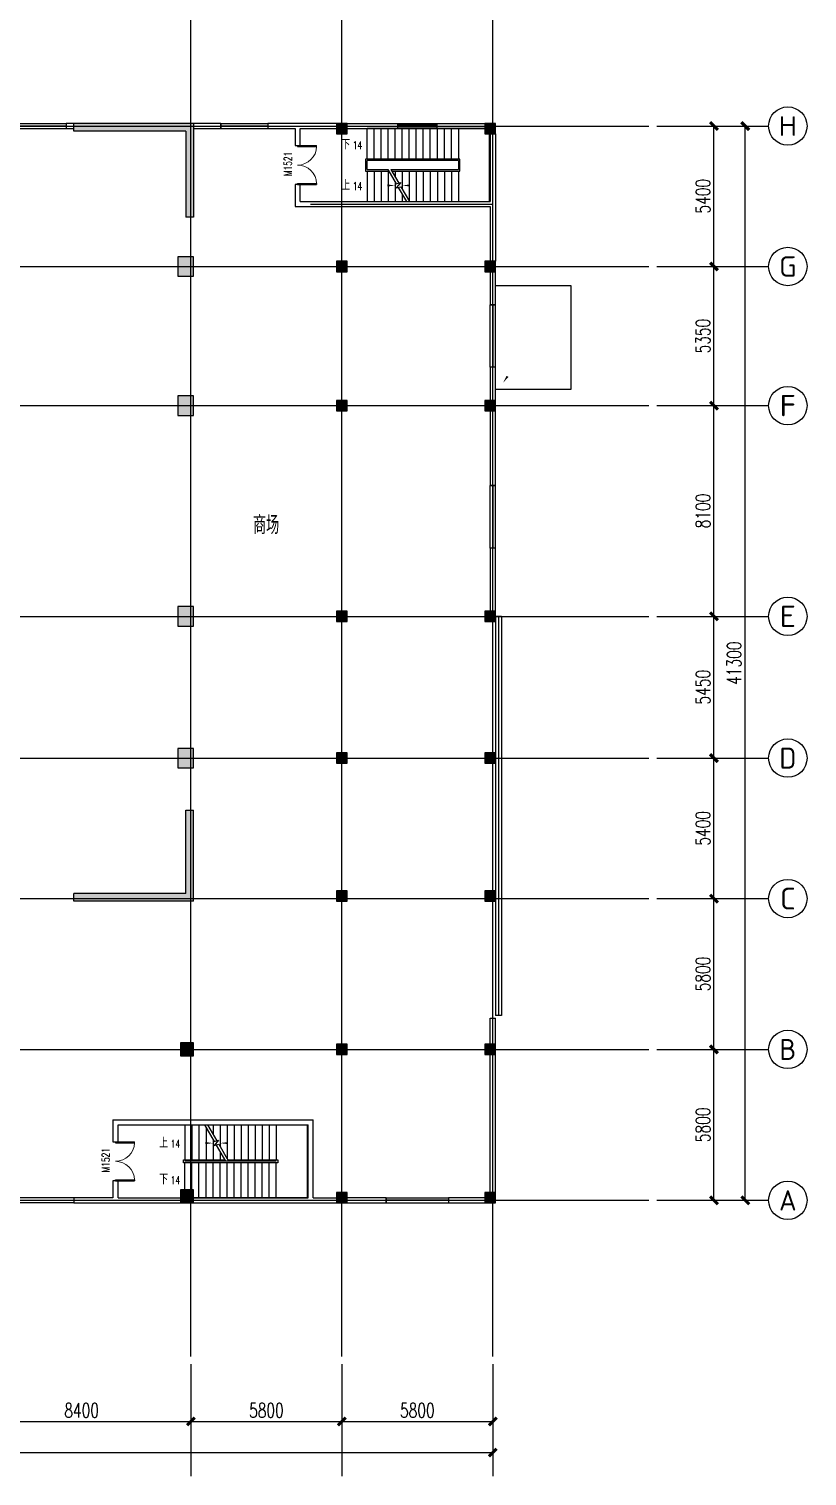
# Model space of a CAD drawing. Extents: x -1 to 1050000, y -900000 to 0.
# Drawn here: x 287366 to 317267, y -275447 to -219815 of the extents above; entities that cross this region are included whole.
import ezdxf
from ezdxf.enums import TextEntityAlignment as Align

# ---------------------------------------------------------------- set-up
doc = ezdxf.new("R2010")
doc.units = 0
doc.header["$LTSCALE"] = 1000
doc.header["$MEASUREMENT"] = 0
for name, color, linetype in [('AXIS', 3, 'Continuous'), ('AXIS_TEXT', 7, 'Continuous'), ('Canopy', 100, 'Continuous'), ('COLUMN', 9, 'Continuous'), ('CURTWALL', 4, 'Continuous'), ('DIM_SYMB', 3, 'Continuous'), ('PUB_HATCH', 8, 'Continuous'), ('PUB_TEXT', 7, 'Continuous'), ('STAIR', 2, 'Continuous'), ('Text', 7, 'Continuous'), ('WALL', 9, 'Continuous'), ('WINDOW', 4, 'Continuous'), ('WINDOW_TEXT', 7, 'Continuous')]:
    doc.layers.add(name, color=color, linetype=linetype)
doc.layers.add('DOTE', color=1, linetype='Continuous', plot=False)
doc.layers.add('DOTE_EXCLUDED', color=1, linetype='Continuous', plot=False)
doc.styles.add('_TCH_AXIS', font='tssdeng.shx', dxfattribs={"bigfont": 'GBCBIG.shx'})
doc.styles.add('_TCH_DIM', font='SIMPLEX', dxfattribs={"bigfont": 'GBCBIG'})
doc.styles.add('_TCH_DIM_T3', font='SIMPLEX', dxfattribs={"width": 0.705882, "bigfont": 'GBCBIG'})
doc.styles.add('_TCH_WINDOW', font='SIMPLEX', dxfattribs={"bigfont": 'GBCBIG'})
doc.styles.add('COMPLEX', font='COMPLEX')
doc.styles.get("Standard").update_dxf_attribs({"font": 'gbenor.shx', "bigfont": 'gbcbig.shx'})
doc.dimstyles.new('_TCH_ARCH&&100', dxfattribs={"dimtxt": 297.5, "dimasz": 100, "dimexe": 250, "dimexo": 300, "dimgap": 126.25, "dimtad": 1, "dimdec": 0, "dimzin": 0, "dimdsep": 46, "dimtxsty": '_TCH_DIM_T3', "dimblk": 'ARCHTICK', "dimcen": 0.09, "dimclrt": 7, "dimazin": 2, "dimtfac": 1, "dimtdec": 0, "dimtix": 1, "dimtmove": 2, "dimatfit": 3, "dimfxl": 1, "dimtolj": 1, "dimtzin": 0, "dimarcsym": 0})

# ---------------------------------------------------------------- blocks, each defined once
blk = doc.blocks.new('_AXISO')
blk.add_circle((0, 0), 0.5)
at = {"layer": 'AXIS_TEXT', "style": 'COMPLEX', "width": 1.041667}
blk.add_attdef('A', text='', height=0.56, dxfattribs=at).set_placement((-0.25, -0.28), (0.25, -0.28), align=Align.FIT)
blk = doc.blocks.new('_ArchTick')
at = {"color": 0, "linetype": 'ByBlock', "const_width": 0.4}
blk.add_lwpolyline([(-0.5, -0.5), (0.5, 0.5)], dxfattribs=at)
blk = doc.blocks.new('*D247')
at = {"layer": 'AXIS', "color": 0, "lineweight": -2, "transparency": 16777216}
for p, q in [((285191, -271147), (285191, -273597)), ((293591, -271147), (293591, -273597)), ((285191, -273347), (293591, -273347))]:
    blk.add_line(p, q, dxfattribs=at)
at = {"layer": 'Defpoints', "color": 0, "transparency": 16777216}
for p in [(285191, -270847), (293591, -270847), (293591, -273347)]:
    blk.add_point(p, dxfattribs=at)
at = {"layer": 'AXIS', "color": 0, "lineweight": -2, "transparency": 16777216, "xscale": 300, "yscale": 300, "zscale": 300, "rotation": 180}
blk.add_blockref('_ArchTick', (285191, -273347), dxfattribs=at)
at = {"layer": 'AXIS', "color": 0, "lineweight": -2, "transparency": 16777216, "xscale": 300, "yscale": 300, "zscale": 300}
blk.add_blockref('_ArchTick', (293591, -273347), dxfattribs=at)
at = {"layer": 'AXIS', "color": 7, "transparency": 16777216, "insert": (289391, -272922), "char_height": 550, "attachment_point": 5, "style": '_TCH_DIM_T3'}
blk.add_mtext('\\A1;8400', dxfattribs=at)
blk = doc.blocks.new('*D248')
at = {"layer": 'AXIS', "color": 0, "lineweight": -2, "transparency": 16777216}
for p, q in [((293591, -271147), (293591, -273597)), ((299391, -271147), (299391, -273597)), ((293591, -273347), (299391, -273347))]:
    blk.add_line(p, q, dxfattribs=at)
at = {"layer": 'Defpoints', "color": 0, "transparency": 16777216}
for p in [(293591, -270847), (299391, -270847), (299391, -273347)]:
    blk.add_point(p, dxfattribs=at)
at = {"layer": 'AXIS', "color": 0, "lineweight": -2, "transparency": 16777216, "xscale": 300, "yscale": 300, "zscale": 300, "rotation": 180}
blk.add_blockref('_ArchTick', (293591, -273347), dxfattribs=at)
at = {"layer": 'AXIS', "color": 0, "lineweight": -2, "transparency": 16777216, "xscale": 300, "yscale": 300, "zscale": 300}
blk.add_blockref('_ArchTick', (299391, -273347), dxfattribs=at)
at = {"layer": 'AXIS', "color": 7, "transparency": 16777216, "insert": (296491, -272922), "char_height": 550, "attachment_point": 5, "style": '_TCH_DIM_T3'}
blk.add_mtext('\\A1;5800', dxfattribs=at)
blk = doc.blocks.new('*D249')
at = {"layer": 'AXIS', "color": 0, "lineweight": -2, "transparency": 16777216}
for p, q in [((299391, -271147), (299391, -273597)), ((305191, -271147), (305191, -273597)), ((299391, -273347), (305191, -273347))]:
    blk.add_line(p, q, dxfattribs=at)
at = {"layer": 'Defpoints', "color": 0, "transparency": 16777216}
for p in [(299391, -270847), (305191, -270847), (305191, -273347)]:
    blk.add_point(p, dxfattribs=at)
at = {"layer": 'AXIS', "color": 0, "lineweight": -2, "transparency": 16777216, "xscale": 300, "yscale": 300, "zscale": 300, "rotation": 180}
blk.add_blockref('_ArchTick', (299391, -273347), dxfattribs=at)
at = {"layer": 'AXIS', "color": 0, "lineweight": -2, "transparency": 16777216, "xscale": 300, "yscale": 300, "zscale": 300}
blk.add_blockref('_ArchTick', (305191, -273347), dxfattribs=at)
at = {"layer": 'AXIS', "color": 7, "transparency": 16777216, "insert": (302291, -272922), "char_height": 550, "attachment_point": 5, "style": '_TCH_DIM_T3'}
blk.add_mtext('\\A1;5800', dxfattribs=at)
blk = doc.blocks.new('*D250')
at = {"layer": 'AXIS', "color": 0, "lineweight": -2, "transparency": 16777216}
for p, q in [((232691, -271547), (232691, -274797)), ((305191, -271547), (305191, -274797)), ((232691, -274547), (305191, -274547))]:
    blk.add_line(p, q, dxfattribs=at)
at = {"layer": 'Defpoints', "color": 0, "transparency": 16777216}
for p in [(232691, -271247), (305191, -271247), (305191, -274547)]:
    blk.add_point(p, dxfattribs=at)
at = {"layer": 'AXIS', "color": 0, "lineweight": -2, "transparency": 16777216, "xscale": 300, "yscale": 300, "zscale": 300, "rotation": 180}
blk.add_blockref('_ArchTick', (232691, -274547), dxfattribs=at)
at = {"layer": 'AXIS', "color": 0, "lineweight": -2, "transparency": 16777216, "xscale": 300, "yscale": 300, "zscale": 300}
blk.add_blockref('_ArchTick', (305191, -274547), dxfattribs=at)
at = {"layer": 'AXIS', "color": 7, "transparency": 16777216, "insert": (268941, -274122), "char_height": 550, "attachment_point": 5, "style": '_TCH_DIM_T3'}
blk.add_mtext('\\A1;72500', dxfattribs=at)
blk = doc.blocks.new('*D234')
at = {"layer": 'AXIS', "color": 0, "lineweight": -2, "transparency": 16777216}
for p, q in [((311491, -259047), (313941, -259047)), ((313691, -264847), (313691, -259047)), ((311491, -264847), (313941, -264847))]:
    blk.add_line(p, q, dxfattribs=at)
at = {"layer": 'Defpoints', "color": 0, "transparency": 16777216}
for p in [(311191, -259047), (313691, -259047), (311191, -264847)]:
    blk.add_point(p, dxfattribs=at)
at = {"layer": 'AXIS', "color": 0, "lineweight": -2, "transparency": 16777216, "xscale": 300, "yscale": 300, "zscale": 300}
for p, rotation in [((313691, -259047), 90), ((313691, -264847), 270)]:
    blk.add_blockref('_ArchTick', p, dxfattribs=dict(at, rotation=rotation))
at = {"layer": 'AXIS', "color": 7, "transparency": 16777216, "insert": (313266, -261947), "char_height": 550, "attachment_point": 5, "rotation": 90, "style": '_TCH_DIM_T3'}
blk.add_mtext('\\A1;5800', dxfattribs=at)
blk = doc.blocks.new('*D235')
at = {"layer": 'AXIS', "color": 0, "lineweight": -2, "transparency": 16777216}
for p, q in [((311491, -253247), (313941, -253247)), ((313691, -259047), (313691, -253247)), ((311491, -259047), (313941, -259047))]:
    blk.add_line(p, q, dxfattribs=at)
at = {"layer": 'Defpoints', "color": 0, "transparency": 16777216}
for p in [(311191, -253247), (313691, -253247), (311191, -259047)]:
    blk.add_point(p, dxfattribs=at)
at = {"layer": 'AXIS', "color": 0, "lineweight": -2, "transparency": 16777216, "xscale": 300, "yscale": 300, "zscale": 300}
for p, rotation in [((313691, -253247), 90), ((313691, -259047), 270)]:
    blk.add_blockref('_ArchTick', p, dxfattribs=dict(at, rotation=rotation))
at = {"layer": 'AXIS', "color": 7, "transparency": 16777216, "insert": (313266, -256147), "char_height": 550, "attachment_point": 5, "rotation": 90, "style": '_TCH_DIM_T3'}
blk.add_mtext('\\A1;5800', dxfattribs=at)
blk = doc.blocks.new('*D236')
at = {"layer": 'AXIS', "color": 0, "lineweight": -2, "transparency": 16777216}
for p, q in [((311491, -247847), (313941, -247847)), ((313691, -253247), (313691, -247847)), ((311491, -253247), (313941, -253247))]:
    blk.add_line(p, q, dxfattribs=at)
at = {"layer": 'Defpoints', "color": 0, "transparency": 16777216}
for p in [(311191, -247847), (313691, -247847), (311191, -253247)]:
    blk.add_point(p, dxfattribs=at)
at = {"layer": 'AXIS', "color": 0, "lineweight": -2, "transparency": 16777216, "xscale": 300, "yscale": 300, "zscale": 300}
for p, rotation in [((313691, -247847), 90), ((313691, -253247), 270)]:
    blk.add_blockref('_ArchTick', p, dxfattribs=dict(at, rotation=rotation))
at = {"layer": 'AXIS', "color": 7, "transparency": 16777216, "insert": (313266, -250547), "char_height": 550, "attachment_point": 5, "rotation": 90, "style": '_TCH_DIM_T3'}
blk.add_mtext('\\A1;5400', dxfattribs=at)
blk = doc.blocks.new('*D237')
at = {"layer": 'AXIS', "color": 0, "lineweight": -2, "transparency": 16777216}
for p, q in [((311491, -242397), (313941, -242397)), ((313691, -247847), (313691, -242397)), ((311491, -247847), (313941, -247847))]:
    blk.add_line(p, q, dxfattribs=at)
at = {"layer": 'Defpoints', "color": 0, "transparency": 16777216}
for p in [(311191, -242397), (313691, -242397), (311191, -247847)]:
    blk.add_point(p, dxfattribs=at)
at = {"layer": 'AXIS', "color": 0, "lineweight": -2, "transparency": 16777216, "xscale": 300, "yscale": 300, "zscale": 300}
for p, rotation in [((313691, -242397), 90), ((313691, -247847), 270)]:
    blk.add_blockref('_ArchTick', p, dxfattribs=dict(at, rotation=rotation))
at = {"layer": 'AXIS', "color": 7, "transparency": 16777216, "insert": (313266, -245122), "char_height": 550, "attachment_point": 5, "rotation": 90, "style": '_TCH_DIM_T3'}
blk.add_mtext('\\A1;5450', dxfattribs=at)
blk = doc.blocks.new('*D238')
at = {"layer": 'AXIS', "color": 0, "lineweight": -2, "transparency": 16777216}
for p, q in [((311491, -234297), (313941, -234297)), ((313691, -242397), (313691, -234297)), ((311491, -242397), (313941, -242397))]:
    blk.add_line(p, q, dxfattribs=at)
at = {"layer": 'Defpoints', "color": 0, "transparency": 16777216}
for p in [(311191, -234297), (313691, -234297), (311191, -242397)]:
    blk.add_point(p, dxfattribs=at)
at = {"layer": 'AXIS', "color": 0, "lineweight": -2, "transparency": 16777216, "xscale": 300, "yscale": 300, "zscale": 300}
for p, rotation in [((313691, -234297), 90), ((313691, -242397), 270)]:
    blk.add_blockref('_ArchTick', p, dxfattribs=dict(at, rotation=rotation))
at = {"layer": 'AXIS', "color": 7, "transparency": 16777216, "insert": (313266, -238347), "char_height": 550, "attachment_point": 5, "rotation": 90, "style": '_TCH_DIM_T3'}
blk.add_mtext('\\A1;8100', dxfattribs=at)
blk = doc.blocks.new('*D258')
at = {"layer": 'AXIS', "color": 0, "lineweight": -2, "transparency": 16777216}
for p, q in [((311491, -228947), (313941, -228947)), ((313691, -234297), (313691, -228947)), ((311491, -234297), (313941, -234297))]:
    blk.add_line(p, q, dxfattribs=at)
at = {"layer": 'Defpoints', "color": 0, "transparency": 16777216}
for p in [(311191, -228947), (313691, -228947), (311191, -234297)]:
    blk.add_point(p, dxfattribs=at)
at = {"layer": 'AXIS', "color": 0, "lineweight": -2, "transparency": 16777216, "xscale": 300, "yscale": 300, "zscale": 300}
for p, rotation in [((313691, -228947), 90), ((313691, -234297), 270)]:
    blk.add_blockref('_ArchTick', p, dxfattribs=dict(at, rotation=rotation))
at = {"layer": 'AXIS', "color": 7, "transparency": 16777216, "insert": (313266, -231622), "char_height": 550, "attachment_point": 5, "rotation": 90, "style": '_TCH_DIM_T3'}
blk.add_mtext('\\A1;5350', dxfattribs=at)
blk = doc.blocks.new('*D259')
at = {"layer": 'AXIS', "color": 0, "lineweight": -2, "transparency": 16777216}
for p, q in [((311491, -223547), (313941, -223547)), ((313691, -228947), (313691, -223547)), ((311491, -228947), (313941, -228947))]:
    blk.add_line(p, q, dxfattribs=at)
at = {"layer": 'Defpoints', "color": 0, "transparency": 16777216}
for p in [(311191, -223547), (313691, -223547), (311191, -228947)]:
    blk.add_point(p, dxfattribs=at)
at = {"layer": 'AXIS', "color": 0, "lineweight": -2, "transparency": 16777216, "xscale": 300, "yscale": 300, "zscale": 300}
for p, rotation in [((313691, -223547), 90), ((313691, -228947), 270)]:
    blk.add_blockref('_ArchTick', p, dxfattribs=dict(at, rotation=rotation))
at = {"layer": 'AXIS', "color": 7, "transparency": 16777216, "insert": (313266, -226247), "char_height": 550, "attachment_point": 5, "rotation": 90, "style": '_TCH_DIM_T3'}
blk.add_mtext('\\A1;5400', dxfattribs=at)
blk = doc.blocks.new('*D260')
at = {"layer": 'AXIS', "color": 0, "lineweight": -2, "transparency": 16777216}
for p, q in [((311891, -223547), (315141, -223547)), ((314891, -264847), (314891, -223547)), ((311891, -264847), (315141, -264847))]:
    blk.add_line(p, q, dxfattribs=at)
at = {"layer": 'Defpoints', "color": 0, "transparency": 16777216}
for p in [(311591, -223547), (314891, -223547), (311591, -264847)]:
    blk.add_point(p, dxfattribs=at)
at = {"layer": 'AXIS', "color": 0, "lineweight": -2, "transparency": 16777216, "xscale": 300, "yscale": 300, "zscale": 300}
for p, rotation in [((314891, -223547), 90), ((314891, -264847), 270)]:
    blk.add_blockref('_ArchTick', p, dxfattribs=dict(at, rotation=rotation))
at = {"layer": 'AXIS', "color": 7, "transparency": 16777216, "insert": (314466, -244197), "char_height": 550, "attachment_point": 5, "rotation": 90, "style": '_TCH_DIM_T3'}
blk.add_mtext('\\A1;41300', dxfattribs=at)
blk = doc.blocks.new('_FZH')
blk.add_lwpolyline([(-0.5, -0.5), (0.5, -0.5), (0.5, 0.5), (-0.5, 0.5)], close=True)
at = {"layer": 'PUB_HATCH'}
blk.add_solid([(-0.5, -0.5), (0.5, -0.5), (-0.5, 0.5), (0.5, 0.5)], dxfattribs=at)
blk = doc.blocks.new('$WINLIB2D$00000001')
at = {"color": 0}
for points in [[(-0.5, 0.5), (-0.5, -0.5)], [(-0.5, 0.5), (0.5, 0.5)], [(0.5, -0.5), (0.5, 0.5)], [(0.5, 0.167), (-0.5, 0.167)], [(0.5, -0.167), (-0.5, -0.167)], [(-0.5, -0.5), (0.5, -0.5)]]:
    blk.add_lwpolyline(points, dxfattribs=at)
blk = doc.blocks.new('$WINLIB2D$00000002')
at = {"color": 0}
for points in [[(-0.5, 0.5), (0.5, 0.5)], [(-0.5, 0.5), (-0.5, -0.5)], [(0.5, 0.5), (0.5, -0.5)], [(0.5, 0), (-0.5, 0)], [(-0.5, -0.5), (0.5, -0.5)]]:
    blk.add_lwpolyline(points, dxfattribs=at)
blk = doc.blocks.new('$DorLib2D$00000002')
for p, q in [((-0.5, 0), (-0.5, 0.4875)), ((-0.475, 0.4875), (-0.5, 0.4875)), ((-0.475, 0), (-0.475, 0.4875)), ((0.475, 0), (0.475, 0.4875)), ((0.475, 0.4875), (0.5, 0.4875)), ((0.5, 0), (0.5, 0.4875)), ((-0.5, 0), (-0.475, 0)), ((0.5, 0), (0.475, 0))]:
    blk.add_line(p, q)
at = {"lineweight": 13}
for centre, start, end in [((-0.4875, 0), 0, 88.53072), ((0.4875, 0), 91.46928, 180)]:
    blk.add_arc(centre, 0.4875, start, end, dxfattribs=at)

msp = doc.modelspace()

# ---------------------------------------------------------------- hatches: boundary and pattern name
at = {"layer": 'PUB_HATCH'}
for points in [[(293390.6, -223747.09), (293690.6, -223447.09), (289090.6, -223447.09), (289090.6, -223747.09)], [(293690.6, -223447.09), (293390.6, -223747.09), (293390.6, -227047.09), (293690.6, -227047.09)], [(293390.6, -253047.09), (293690.6, -253347.09), (293690.6, -249847.09), (293390.6, -249847.09)], [(293690.6, -253347.09), (293390.6, -253047.09), (289090.6, -253047.09), (289090.6, -253347.09)]]:
    msp.add_hatch(color=256, dxfattribs=at).paths.add_polyline_path(points)

# ---------------------------------------------------------------- linework, layer by layer
at = {"layer": 'AXIS'}
for p, q in [((311790.6, -223547.09), (315790.6, -223547.09)), ((311790.6, -228947.09), (315790.6, -228947.09)), ((311790.6, -234297.09), (315790.6, -234297.09)), ((311790.6, -242397.09), (315790.6, -242397.09)), ((311790.6, -247847.09), (315790.6, -247847.09)), ((311790.6, -253247.09), (315790.6, -253247.09)), ((311790.6, -259047.09), (315790.6, -259047.09)), ((311790.6, -264847.09), (315790.6, -264847.09)), ((293590.6, -271447.09), (293590.6, -275447.09)), ((299390.6, -271447.09), (299390.6, -275447.09)), ((305190.6, -271447.09), (305190.6, -275447.09))]:
    msp.add_line(p, q, dxfattribs=at)
at = {"layer": 'Canopy'}
msp.add_lwpolyline([(305290.6, -229679.59), (308190.6, -229679.59), (308190.6, -233679.59), (305290.6, -233679.59)], dxfattribs=at)
at = {"layer": 'CURTWALL'}
for p, q in [((305290.6, -242397.09), (305290.6, -257747.09)), ((305530.6, -242397.09), (305290.6, -242397.09)), ((305410.6, -242397.09), (305410.6, -257747.09)), ((305530.6, -242397.09), (305530.6, -257747.09)), ((305530.6, -257747.09), (305290.6, -257747.09))]:
    msp.add_line(p, q, dxfattribs=at)
at = {"layer": 'DIM_SYMB'}
for points in [[(300225.6, -224262.09, 0, 0, 0), (304470.6, -224262.09, 0, 0, 0), (304470.6, -225832.09, 0, 0, 0), (301710.6, -225832.09, 0, 80, 0), (302010.6, -225832.09, 0, 0, 0)], [(300225.6, -225832.09, 0, 0, 0), (301440.6, -225832.09, 0, 80, 0), (301140.6, -225832.09, 0, 0, 0)], [(307772.64, -230197.37, 0, 0, 0), (305589.33, -233417.48, 0, 80, 0), (305757.68, -233169.17, 0, 0, 0)], [(293225.6, -262647.09, 0, 0, 0), (294440.6, -262647.09, 0, 80, 0), (294140.6, -262647.09, 0, 0, 0)], [(293225.6, -264047.09, 0, 0, 0), (297470.6, -264047.09, 0, 0, 0), (297470.6, -262647.09, 0, 0, 0), (294710.6, -262647.09, 0, 80, 0), (295010.6, -262647.09, 0, 0, 0)]]:
    msp.add_lwpolyline(points, format="xyseb", dxfattribs=at)
at = {"layer": 'DOTE'}
for p, q in [((293590.6, -270847.09), (293590.6, -217547.09)), ((299390.6, -270847.09), (299390.6, -217547.09)), ((305190.6, -270847.09), (305190.6, -217547.09)), ((226690.6, -223547.09), (311190.6, -223547.09)), ((226690.6, -228947.09), (311190.6, -228947.09)), ((226690.6, -234297.09), (311190.6, -234297.09)), ((226690.6, -242397.09), (311190.6, -242397.09)), ((226690.6, -247847.09), (311190.6, -247847.09)), ((226690.6, -253247.09), (311190.6, -253247.09)), ((226690.6, -259047.09), (311190.6, -259047.09)), ((226690.6, -264847.09), (311190.6, -264847.09))]:
    msp.add_line(p, q, dxfattribs=at)
at = {"layer": 'DOTE_EXCLUDED'}
msp.add_line((298190.6, -226547.09), (305190.6, -226547.09), dxfattribs=at)
at = {"layer": 'STAIR'}
for p, q in [((304890.6, -223647.09), (300360.6, -223647.09)), ((300360.6, -224817.09), (300360.6, -223647.09)), ((300630.6, -224817.09), (300630.6, -223647.09)), ((300900.6, -224817.09), (300900.6, -223647.09)), ((301170.6, -224817.09), (301170.6, -223647.09)), ((301440.6, -224817.09), (301440.6, -223647.09)), ((301710.6, -224817.09), (301710.6, -223647.09)), ((301980.6, -224817.09), (301980.6, -223647.09)), ((302250.6, -224817.09), (302250.6, -223647.09)), ((302520.6, -224817.09), (302520.6, -223647.09)), ((302790.6, -224817.09), (302790.6, -223647.09)), ((303060.6, -224817.09), (303060.6, -223647.09)), ((303330.6, -224817.09), (303330.6, -223647.09)), ((303600.6, -224817.09), (303600.6, -223647.09)), ((303870.6, -223647.09), (303870.6, -224817.09)), ((305070.6, -226447.09), (305070.6, -223847.09)), ((300300.6, -224817.09), (300300.6, -225277.09)), ((303930.6, -224817.09), (300300.6, -224817.09)), ((300300.6, -225277.09), (301197.43, -225277.09)), ((303870.6, -224877.09), (300360.6, -224877.09)), ((300360.6, -225217.09), (300360.6, -224877.09)), ((300360.6, -225217.09), (301162.79, -225217.09)), ((300360.6, -225277.09), (300360.6, -226447.09)), ((300630.6, -225277.09), (300630.6, -226447.09)), ((300900.6, -225277.09), (300900.6, -226447.09)), ((301162.79, -225217.09), (301480.68, -225767.69)), ((301170.6, -225277.09), (301170.6, -226447.09)), ((301278.26, -225217.09), (303870.6, -225217.09)), ((301278.26, -225217.09), (301580.68, -225740.89)), ((301312.9, -225277.09), (303930.6, -225277.09)), ((301440.6, -225277.09), (301440.6, -225498.26)), ((301710.6, -225277.09), (301710.6, -225965.92)), ((301980.6, -225277.09), (301980.6, -226433.57)), ((302250.6, -225277.09), (302250.6, -226447.09)), ((302520.6, -225277.09), (302520.6, -226447.09)), ((302790.6, -225277.09), (302790.6, -226447.09)), ((303060.6, -225277.09), (303060.6, -226447.09)), ((303330.6, -225277.09), (303330.6, -226447.09)), ((303600.6, -225277.09), (303600.6, -226447.09)), ((303870.6, -224877.09), (303870.6, -225217.09)), ((303870.6, -225277.09), (303870.6, -226447.09)), ((303930.6, -225277.09), (303930.6, -224817.09)), ((301440.6, -225698.26), (301440.6, -226447.09)), ((301653.03, -225721.51), (301480.14, -225927.55)), ((301480.68, -225767.69), (301653.03, -225721.51)), ((301480.14, -225927.55), (301660.54, -225879.21)), ((301560.54, -225906.01), (301872.93, -226447.09)), ((301660.54, -225879.21), (301988.4, -226447.09)), ((301710.6, -226165.92), (301710.6, -226447.09)), ((300360.6, -226447.09), (301872.93, -226447.09)), ((301988.4, -226447.09), (305070.6, -226447.09)), ((293360.6, -261947.09), (294113.72, -261947.09)), ((293360.6, -261947.09), (293360.6, -263287.09)), ((293630.6, -261947.09), (293630.6, -263287.09)), ((293900.6, -261947.09), (293900.6, -263287.09)), ((294113.72, -261947.09), (294480.68, -262582.69)), ((294229.19, -261947.09), (298070.6, -261947.09)), ((294229.19, -261947.09), (294580.68, -262555.89)), ((294440.6, -261947.09), (294440.6, -262313.26)), ((294710.6, -261947.09), (294710.6, -262780.92)), ((294980.6, -261947.09), (294980.6, -263248.57)), ((295250.6, -261947.09), (295250.6, -263287.09)), ((295520.6, -261947.09), (295520.6, -263287.09)), ((295790.6, -261947.09), (295790.6, -263287.09)), ((296060.6, -261947.09), (296060.6, -263287.09)), ((296330.6, -261947.09), (296330.6, -263287.09)), ((296600.6, -261947.09), (296600.6, -263287.09)), ((296870.6, -261947.09), (296870.6, -263287.09)), ((298070.6, -264747.09), (298070.6, -261947.09)), ((294170.6, -262045.61), (294170.6, -263287.09)), ((294440.6, -262513.26), (294440.6, -263287.09)), ((294653.03, -262536.51), (294480.14, -262742.55)), ((294480.68, -262582.69), (294653.03, -262536.51)), ((294480.14, -262742.55), (294660.54, -262694.21)), ((294560.54, -262721.01), (294922.01, -263347.09)), ((294660.54, -262694.21), (295037.48, -263347.09)), ((294710.6, -262980.92), (294710.6, -263287.09)), ((293300.6, -263407.09), (293300.6, -263287.09)), ((293300.6, -263287.09), (294887.37, -263287.09)), ((296930.6, -263407.09), (293300.6, -263407.09)), ((296870.6, -263347.09), (293360.6, -263347.09)), ((293360.6, -263347.09), (293360.6, -263347.09)), ((293360.6, -264447.09), (293360.6, -263407.09)), ((293630.6, -264447.09), (293630.6, -263407.09)), ((293900.6, -264747.09), (293900.6, -263407.09)), ((294170.6, -264747.09), (294170.6, -263407.09)), ((294440.6, -264747.09), (294440.6, -263407.09)), ((294710.6, -264747.09), (294710.6, -263407.09)), ((294980.6, -264747.09), (294980.6, -263407.09)), ((295002.84, -263287.09), (296930.6, -263287.09)), ((295250.6, -264747.09), (295250.6, -263407.09)), ((295520.6, -264747.09), (295520.6, -263407.09)), ((295790.6, -264747.09), (295790.6, -263407.09)), ((296060.6, -264747.09), (296060.6, -263407.09)), ((296330.6, -264747.09), (296330.6, -263407.09)), ((296600.6, -264747.09), (296600.6, -263407.09)), ((296870.6, -263347.09), (296870.6, -263347.09)), ((296870.6, -264747.09), (296870.6, -263407.09)), ((296930.6, -263287.09), (296930.6, -263407.09)), ((298070.6, -264747.09), (293690.6, -264747.09))]:
    msp.add_line(p, q, dxfattribs=at)
at = {"layer": 'WALL'}
for p, q in [((293690.6, -223447.09), (288790.6, -223447.09)), ((288790.6, -223447.09), (288790.6, -223647.09)), ((289090.6, -223747.09), (289090.6, -223447.09)), ((294740.6, -223447.09), (293690.6, -223447.09)), ((293690.6, -223447.09), (293690.6, -227047.09)), ((294740.6, -223647.09), (294740.6, -223447.09)), ((299190.6, -223447.09), (296540.6, -223447.09)), ((296540.6, -223447.09), (296540.6, -223647.09)), ((299590.6, -223447.09), (304890.6, -223447.09)), ((301540.6, -223647.09), (301540.6, -223447.09)), ((303040.6, -223447.09), (303040.6, -223647.09)), ((288790.6, -223647.09), (289090.6, -223647.09)), ((293390.6, -223747.09), (289090.6, -223747.09)), ((293390.6, -223747.09), (293390.6, -227047.09)), ((293690.6, -223647.09), (294740.6, -223647.09)), ((296540.6, -223647.09), (297590.6, -223647.09)), ((297590.6, -223647.09), (297590.6, -224297.09)), ((297790.6, -224297.09), (297790.6, -223647.09)), ((297790.6, -223647.09), (299190.6, -223647.09)), ((299590.6, -223647.09), (304890.6, -223647.09)), ((305090.6, -223847.09), (305090.6, -226447.09)), ((305290.6, -223847.09), (305290.6, -228747.09)), ((297590.6, -224297.09), (297790.6, -224297.09)), ((297790.6, -225797.09), (297590.6, -225797.09)), ((297590.6, -225797.09), (297590.6, -226647.09)), ((297790.6, -226447.09), (297790.6, -225797.09)), ((297590.6, -226647.09), (305090.6, -226647.09)), ((297790.6, -226447.09), (305090.6, -226447.09)), ((305090.6, -226647.09), (305090.6, -228747.09)), ((293690.6, -227047.09), (293390.6, -227047.09)), ((305090.6, -229147.09), (305090.6, -230422.09)), ((305290.6, -230422.09), (305290.6, -229147.09)), ((305090.6, -230422.09), (305290.6, -230422.09)), ((305290.6, -232822.09), (305090.6, -232822.09)), ((305090.6, -232822.09), (305090.6, -234097.09)), ((305290.6, -234097.09), (305290.6, -232822.09)), ((305090.6, -234497.09), (305090.6, -237372.09)), ((305290.6, -237372.09), (305290.6, -234497.09)), ((305090.6, -237372.09), (305290.6, -237372.09)), ((305290.6, -239772.09), (305090.6, -239772.09)), ((305090.6, -239772.09), (305090.6, -242197.09)), ((305290.6, -242197.09), (305290.6, -239772.09)), ((293390.6, -253047.09), (293390.6, -249847.09)), ((293390.6, -249847.09), (293690.6, -249847.09)), ((293690.6, -253347.09), (293690.6, -249847.09)), ((293390.6, -253047.09), (289090.6, -253047.09)), ((289090.6, -253347.09), (289090.6, -253047.09)), ((293690.6, -253347.09), (289090.6, -253347.09)), ((305090.6, -258847.09), (305090.6, -257847.09)), ((305090.6, -257847.09), (305290.6, -257847.09)), ((305290.6, -258847.09), (305290.6, -257847.09)), ((305090.6, -264547.09), (305090.6, -259247.09)), ((305290.6, -264547.09), (305290.6, -259247.09)), ((290590.6, -261747.09), (290590.6, -262597.09)), ((290590.6, -261747.09), (298290.6, -261747.09)), ((290790.6, -262597.09), (290790.6, -261947.09)), ((290790.6, -261947.09), (298090.6, -261947.09)), ((298090.6, -264747.09), (298090.6, -261947.09)), ((298290.6, -264747.09), (298290.6, -261747.09)), ((290590.6, -262597.09), (290790.6, -262597.09)), ((290790.6, -264097.09), (290590.6, -264097.09)), ((290590.6, -264097.09), (290590.6, -264747.09)), ((290790.6, -264747.09), (290790.6, -264097.09)), ((290590.6, -264747.09), (289090.6, -264747.09)), ((289090.6, -264747.09), (289090.6, -264947.09)), ((290790.6, -264747.09), (293190.6, -264747.09)), ((293690.6, -264747.09), (298090.6, -264747.09)), ((298290.6, -264747.09), (299190.6, -264747.09)), ((301090.6, -264747.09), (299590.6, -264747.09)), ((301090.6, -264947.09), (301090.6, -264747.09)), ((304890.6, -264747.09), (303490.6, -264747.09)), ((303490.6, -264747.09), (303490.6, -264947.09)), ((289090.6, -264947.09), (293190.6, -264947.09)), ((293690.6, -264947.09), (299190.6, -264947.09)), ((299590.6, -264947.09), (301090.6, -264947.09)), ((303490.6, -264947.09), (304890.6, -264947.09))]:
    msp.add_line(p, q, dxfattribs=at)

# ---------------------------------------------------------------- block references
at = {"layer": 'AXIS'}
ref = msp.add_blockref('_AXISO', (316528.85, -223547.09), dxfattribs=dict(at, xscale=1476.510067114094, yscale=1476.510067114094, zscale=1476.510067114094))
ref.add_attrib('A', 'H', dxfattribs={"layer": 'AXIS_TEXT', "height": 748.44, "style": '_TCH_AXIS', "width": 1.768707}).set_placement((316172.45, -223921.31), (316885.25, -223921.31), align=Align.FIT)
ref = msp.add_blockref('_AXISO', (316528.85, -228947.09), dxfattribs=dict(at, xscale=1476.510067114094, yscale=1476.510067114094, zscale=1476.510067114094))
ref.add_attrib('A', 'G', dxfattribs={"layer": 'AXIS_TEXT', "height": 784.74, "style": '_TCH_AXIS', "width": 1.485714}).set_placement((316192.54, -229339.46), (316865.17, -229339.46), align=Align.FIT)
ref = msp.add_blockref('_AXISO', (316528.85, -234297.09), dxfattribs=dict(at, xscale=1476.510067114094, yscale=1476.510067114094, zscale=1476.510067114094))
ref.add_attrib('A', 'F', dxfattribs={"layer": 'AXIS_TEXT', "height": 822.12, "style": '_TCH_AXIS', "width": 1.52381}).set_placement((316215.66, -234708.15), (316842.04, -234708.15), align=Align.FIT)
ref = msp.add_blockref('_AXISO', (316528.85, -242397.09), dxfattribs=dict(at, xscale=1476.510067114094, yscale=1476.510067114094, zscale=1476.510067114094))
ref.add_attrib('A', 'E', dxfattribs={"layer": 'AXIS_TEXT', "height": 822.12, "style": '_TCH_AXIS', "width": 1.52381}).set_placement((316215.66, -242808.15), (316842.04, -242808.15), align=Align.FIT)
ref = msp.add_blockref('_AXISO', (316528.85, -247847.09), dxfattribs=dict(at, xscale=1476.510067114094, yscale=1476.510067114094, zscale=1476.510067114094))
ref.add_attrib('A', 'D', dxfattribs={"layer": 'AXIS_TEXT', "height": 803.33, "style": '_TCH_AXIS', "width": 1.503401}).set_placement((316203.7, -248248.75), (316854.01, -248248.75), align=Align.FIT)
ref = msp.add_blockref('_AXISO', (316528.85, -253247.09), dxfattribs=dict(at, xscale=1476.510067114094, yscale=1476.510067114094, zscale=1476.510067114094))
ref.add_attrib('A', 'C', dxfattribs={"layer": 'AXIS_TEXT', "height": 841.04, "style": '_TCH_AXIS', "width": 1.238095}).set_placement((316228.48, -253667.61), (316829.22, -253667.61), align=Align.FIT)
ref = msp.add_blockref('_AXISO', (316528.85, -259047.09), dxfattribs=dict(at, xscale=1476.510067114094, yscale=1476.510067114094, zscale=1476.510067114094))
ref.add_attrib('A', 'B', dxfattribs={"layer": 'AXIS_TEXT', "height": 803.33, "style": '_TCH_AXIS', "width": 1.503401}).set_placement((316203.7, -259448.75), (316854.01, -259448.75), align=Align.FIT)
ref = msp.add_blockref('_AXISO', (316528.85, -264847.09), dxfattribs=dict(at, xscale=1476.510067114094, yscale=1476.510067114094, zscale=1476.510067114094))
ref.add_attrib('A', 'A', dxfattribs={"layer": 'AXIS_TEXT', "height": 784.74, "style": '_TCH_AXIS', "width": 1.392857}).set_placement((316192.54, -265239.46), (316865.17, -265239.46), align=Align.FIT)
at = {"layer": 'COLUMN'}
for p, xscale, yscale, zscale in [((299390.6, -223647.09), 400, 400, 400), ((305090.6, -223647.09), 400, 400, 400), ((293390.6, -228947.09), 600, 750, 750), ((299390.6, -228947.09), 400, 400, 400), ((305090.6, -228947.09), 400, 400, 400), ((293390.6, -234297.09), 600, 750, 750), ((299390.6, -234297.09), 400, 400, 400), ((305090.6, -234297.09), 400, 400, 400), ((293390.6, -242397.09), 600, 750, 750), ((299390.6, -242397.09), 400, 400, 400), ((305090.6, -242397.09), 400, 400, 400), ((293390.6, -247847.09), 600, 750, 750), ((299390.6, -247847.09), 400, 400, 400), ((305090.6, -247847.09), 400, 400, 400), ((299390.6, -253147.09), 400, 400, 400), ((305090.6, -253147.09), 400, 400, 400), ((293440.6, -259047.09), 500, 500, 500), ((299390.6, -259047.09), 400, 400, 400), ((305090.6, -259047.09), 400, 400, 400), ((293440.6, -264697.09), 500, 500, 500), ((299390.6, -264747.09), 400, 400, 400), ((305090.6, -264747.09), 400, 400, 400)]:
    msp.add_blockref('_FZH', p, dxfattribs=dict(at, xscale=xscale, yscale=yscale, zscale=zscale))
at = {"layer": 'WINDOW', "xscale": -2400, "zscale": -2400}
for p, yscale, rotation in [((287590.6, -223547.09), -200, 180), ((305190.6, -231622.09), 200, 270), ((305190.6, -238572.09), 200, 270)]:
    msp.add_blockref('$WINLIB2D$00000002', p, dxfattribs=dict(at, yscale=yscale, rotation=rotation))
at = {"layer": 'WINDOW'}
for name, p, xscale, yscale, zscale in [('$WINLIB2D$00000002', (295640.6, -223547.09), 1800, 200, 1800), ('$WINLIB2D$00000001', (302290.6, -223547.09), 1500, -200, 1500), ('$WINLIB2D$00000002', (287890.6, -264847.09), -2400, 200, -2400), ('$WINLIB2D$00000002', (302290.6, -264847.09), 2400, 200, 2400)]:
    msp.add_blockref(name, p, dxfattribs=dict(at, xscale=xscale, yscale=yscale, zscale=zscale))
ref = msp.add_blockref('$DorLib2D$00000002', (297690.6, -225047.09), dxfattribs=dict(at, xscale=1500, yscale=1500, zscale=1500, rotation=270))
ref.add_attrib('A', 'M1521', (297464.35, -225472.09), dxfattribs={"layer": 'WINDOW_TEXT', "height": 297.5, "rotation": 90, "style": '_TCH_WINDOW', "width": 0.705882})
ref = msp.add_blockref('$DorLib2D$00000002', (290690.6, -263347.09), dxfattribs=dict(at, xscale=1500, yscale=-1500, zscale=1500, rotation=90))
ref.add_attrib('A', 'M1521', (290464.35, -263772.09), dxfattribs={"layer": 'WINDOW_TEXT', "height": 297.5, "rotation": 90, "style": '_TCH_WINDOW', "width": 0.705882})

# ---------------------------------------------------------------- texts
at = {"layer": 'PUB_TEXT', "style": '_TCH_DIM'}
for s, p in [('下', (299374.85, -224437.09)), ('上', (299374.85, -226007.09)), ('上', (292374.85, -262822.09)), ('下', (292374.85, -264222.09))]:
    msp.add_text(s, height=337.59, dxfattribs=at).set_placement(p)
at = {"layer": 'PUB_TEXT', "style": '_TCH_DIM', "width": 0.705882}
for p in [(299810.6, -224437.09), (299810.6, -226007.09), (292810.6, -262822.09), (292810.6, -264222.09)]:
    msp.add_text('14', height=297.5, dxfattribs=at).set_placement(p)
at = {"layer": 'Text', "insert": (296480.87, -238883.76), "char_height": 700, "attachment_point": 5}
msp.add_mtext_dynamic_manual_height_columns('商场', width=5304.4569, gutter_width=1750, heights=[0], dxfattribs=at)

# ---------------------------------------------------------------- dimensions: what is measured, and where the dimension line sits
at = {"layer": 'AXIS'}
for p1, p2, distance, picture, middle in [((311190.6, -228947.09), (311190.6, -223547.09), -2500, '*D259', (313265.6, -226247.09)), ((311590.6, -264847.09), (311590.6, -223547.09), -3300, '*D260', (314465.6, -244197.09)), ((311190.6, -234297.09), (311190.6, -228947.09), -2500, '*D258', (313265.6, -231622.09)), ((311190.6, -242397.09), (311190.6, -234297.09), -2500, '*D238', (313265.6, -238347.09)), ((311190.6, -247847.09), (311190.6, -242397.09), -2500, '*D237', (313265.6, -245122.09)), ((311190.6, -253247.09), (311190.6, -247847.09), -2500, '*D236', (313265.6, -250547.09)), ((311190.6, -259047.09), (311190.6, -253247.09), -2500, '*D235', (313265.6, -256147.09)), ((311190.6, -264847.09), (311190.6, -259047.09), -2500, '*D234', (313265.6, -261947.09)), ((285190.6, -270847.09), (293590.6, -270847.09), -2500, '*D247', (289390.6, -272922.09)), ((293590.6, -270847.09), (299390.6, -270847.09), -2500, '*D248', (296490.6, -272922.09)), ((299390.6, -270847.09), (305190.6, -270847.09), -2500, '*D249', (302290.6, -272922.09)), ((232690.6, -271247.09), (305190.6, -271247.09), -3300, '*D250', (268940.6, -274122.09))]:
    dim = msp.add_aligned_dim(p1=p1, p2=p2, distance=distance, dimstyle='_TCH_ARCH&&100', override={"dimtxt": 550, "dimasz": 300, "dimgap": 150}, dxfattribs=at)
    dim.commit()
    dim.dimension.update_dxf_attribs({"geometry": picture, "text_midpoint": middle})

doc.saveas('drawing.dxf')
